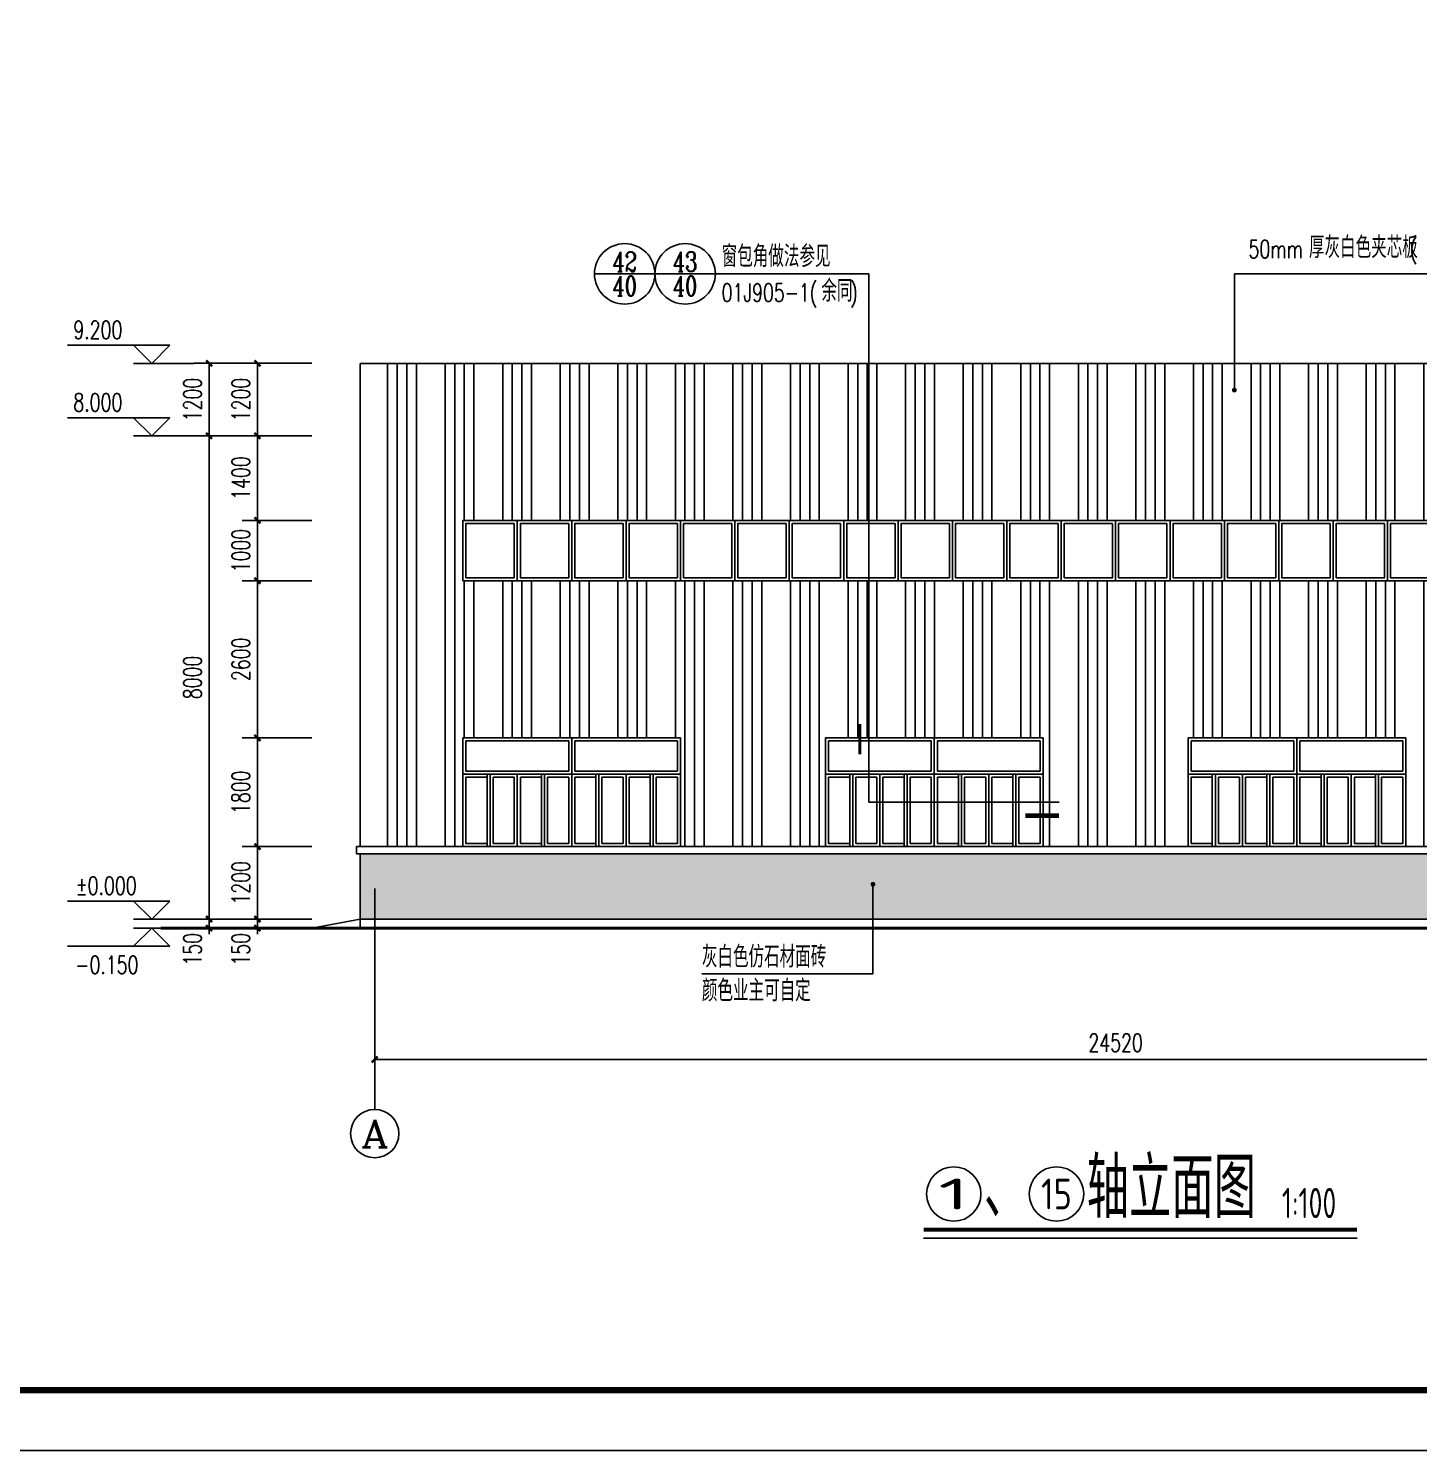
# Model space of a CAD drawing. Extents: x -17471 to 313636, y -71590 to 757901.
# Drawn here: x 6441 to 29442, y 214770 to 238310 of the extents above; entities that cross this region are included whole.
import ezdxf
from ezdxf.enums import TextEntityAlignment as Align

# ---------------------------------------------------------------- set-up
doc = ezdxf.new("R2010")
doc.units = 0
doc.header["$LTSCALE"] = 1000
doc.header["$MEASUREMENT"] = 0
for name, color, linetype in [('AXIS', 3, 'Continuous'), ('AXIS_TEXT', 7, 'Continuous'), ('DIM_ELEV', 3, 'Continuous'), ('DIM_IDEN', 3, 'Continuous'), ('DIM_LEAD', 3, 'Continuous'), ('DIM_SYMB', 3, 'Continuous'), ('DOTE', 1, 'Continuous'), ('PUB_DIM', 3, 'Continuous'), ('PUB_TEXT', 7, 'Continuous'), ('PUB_TITLE', 4, 'Continuous'), ('窗立面', 4, 'Continuous')]:
    doc.layers.add(name, color=color, linetype=linetype)
doc.styles.add('_TCH_AXIS', font='COMPLEX', dxfattribs={"bigfont": 'GBCBIG'})
doc.styles.add('_TCH_DIM', font='SIMPLEX', dxfattribs={"bigfont": 'GBCBIG'})
doc.styles.add('_TCH_DIM_T3', font='SIMPLEX', dxfattribs={"width": 0.705882, "bigfont": 'GBCBIG'})
doc.styles.add('_TCH_LABEL', font='COMPLEX', dxfattribs={"bigfont": 'GBCBIG'})
doc.styles.add('COMPLEX', font='COMPLEX')
doc.styles.add('TSSD_REIN', font='Tssdeng.shx', dxfattribs={"width": 0.7, "bigfont": 'hztxt.shx'})
doc.dimstyles.new('_TCH_ARCH&&100', dxfattribs={"dimtxt": 297.5, "dimasz": 100, "dimexe": 250, "dimexo": 300, "dimgap": 126.25, "dimtad": 1, "dimdec": 0, "dimzin": 0, "dimdsep": 46, "dimtxsty": '_TCH_DIM_T3', "dimblk": 'ARCHTICK', "dimcen": 0.09, "dimclrt": 7, "dimazin": 2, "dimtfac": 1, "dimtdec": 0, "dimtix": 1, "dimtmove": 2, "dimatfit": 3, "dimfxl": 0, "dimtolj": 1, "dimtzin": 0, "dimarcsym": 0})

# ---------------------------------------------------------------- blocks, each defined once
blk = doc.blocks.new('_ArchTick')
at = {"color": 0, "linetype": 'ByBlock', "const_width": 0.4}
blk.add_lwpolyline([(-0.5, -0.5), (0.5, 0.5)], dxfattribs=at)
blk = doc.blocks.new('*D1945')
at = {"layer": 'Defpoints', "color": 0, "transparency": 16777216}
for p in [(10230, 223567), (11430, 223567), (11430, 223417)]:
    blk.add_point(p, dxfattribs=at)
at = {"layer": 'PUB_DIM', "color": 0, "lineweight": -2, "transparency": 16777216}
for p, q in [((10230, 223567), (10230, 223667)), ((11130, 223567), (9980, 223567)), ((11130, 223417), (9980, 223417)), ((10230, 223417), (10230, 223567)), ((10230, 223417), (10230, 223317))]:
    blk.add_line(p, q, dxfattribs=at)
at = {"layer": 'PUB_DIM', "color": 0, "lineweight": -2, "transparency": 16777216, "xscale": 100, "yscale": 100, "zscale": 100}
for p, rotation in [((10230, 223567), 270), ((10230, 223417), 90)]:
    blk.add_blockref('_ArchTick', p, dxfattribs=dict(at, rotation=rotation))
at = {"layer": 'PUB_DIM', "color": 7, "transparency": 16777216, "insert": (9955, 223067), "char_height": 297.5, "attachment_point": 5, "rotation": 90, "style": '_TCH_DIM_T3'}
blk.add_mtext('\\A1;150', dxfattribs=at)
blk = doc.blocks.new('*D1946')
at = {"layer": 'Defpoints', "color": 0, "transparency": 16777216}
for p in [(10230, 224767), (11430, 224767), (11430, 223567)]:
    blk.add_point(p, dxfattribs=at)
at = {"layer": 'PUB_DIM', "color": 0, "lineweight": -2, "transparency": 16777216}
for p, q in [((11130, 224767), (9980, 224767)), ((10230, 223567), (10230, 224767)), ((11130, 223567), (9980, 223567))]:
    blk.add_line(p, q, dxfattribs=at)
at = {"layer": 'PUB_DIM', "color": 0, "lineweight": -2, "transparency": 16777216, "xscale": 100, "yscale": 100, "zscale": 100}
for p, rotation in [((10230, 224767), 90), ((10230, 223567), 270)]:
    blk.add_blockref('_ArchTick', p, dxfattribs=dict(at, rotation=rotation))
at = {"layer": 'PUB_DIM', "color": 7, "transparency": 16777216, "insert": (9955, 224167), "char_height": 297.5, "attachment_point": 5, "rotation": 90, "style": '_TCH_DIM_T3'}
blk.add_mtext('\\A1;1200', dxfattribs=at)
blk = doc.blocks.new('*D1947')
at = {"layer": 'Defpoints', "color": 0, "transparency": 16777216}
for p in [(10230, 226567), (11430, 226567), (11430, 224767)]:
    blk.add_point(p, dxfattribs=at)
at = {"layer": 'PUB_DIM', "color": 0, "lineweight": -2, "transparency": 16777216}
for p, q in [((11130, 226567), (9980, 226567)), ((10230, 224767), (10230, 226567)), ((11130, 224767), (9980, 224767))]:
    blk.add_line(p, q, dxfattribs=at)
at = {"layer": 'PUB_DIM', "color": 0, "lineweight": -2, "transparency": 16777216, "xscale": 100, "yscale": 100, "zscale": 100}
for p, rotation in [((10230, 226567), 90), ((10230, 224767), 270)]:
    blk.add_blockref('_ArchTick', p, dxfattribs=dict(at, rotation=rotation))
at = {"layer": 'PUB_DIM', "color": 7, "transparency": 16777216, "insert": (9955, 225667), "char_height": 297.5, "attachment_point": 5, "rotation": 90, "style": '_TCH_DIM_T3'}
blk.add_mtext('\\A1;1800', dxfattribs=at)
blk = doc.blocks.new('*D1948')
at = {"layer": 'Defpoints', "color": 0, "transparency": 16777216}
for p in [(10230, 229167), (11430, 229167), (11430, 226567)]:
    blk.add_point(p, dxfattribs=at)
at = {"layer": 'PUB_DIM', "color": 0, "lineweight": -2, "transparency": 16777216}
for p, q in [((11130, 229167), (9980, 229167)), ((10230, 226567), (10230, 229167)), ((11130, 226567), (9980, 226567))]:
    blk.add_line(p, q, dxfattribs=at)
at = {"layer": 'PUB_DIM', "color": 0, "lineweight": -2, "transparency": 16777216, "xscale": 100, "yscale": 100, "zscale": 100}
for p, rotation in [((10230, 229167), 90), ((10230, 226567), 270)]:
    blk.add_blockref('_ArchTick', p, dxfattribs=dict(at, rotation=rotation))
at = {"layer": 'PUB_DIM', "color": 7, "transparency": 16777216, "insert": (9955, 227867), "char_height": 297.5, "attachment_point": 5, "rotation": 90, "style": '_TCH_DIM_T3'}
blk.add_mtext('\\A1;2600', dxfattribs=at)
blk = doc.blocks.new('*D1949')
at = {"layer": 'Defpoints', "color": 0, "transparency": 16777216}
for p in [(10230, 230167), (11430, 230167), (11430, 229167)]:
    blk.add_point(p, dxfattribs=at)
at = {"layer": 'PUB_DIM', "color": 0, "lineweight": -2, "transparency": 16777216}
for p, q in [((11130, 230167), (9980, 230167)), ((10230, 229167), (10230, 230167)), ((11130, 229167), (9980, 229167))]:
    blk.add_line(p, q, dxfattribs=at)
at = {"layer": 'PUB_DIM', "color": 0, "lineweight": -2, "transparency": 16777216, "xscale": 100, "yscale": 100, "zscale": 100}
for p, rotation in [((10230, 230167), 90), ((10230, 229167), 270)]:
    blk.add_blockref('_ArchTick', p, dxfattribs=dict(at, rotation=rotation))
at = {"layer": 'PUB_DIM', "color": 7, "transparency": 16777216, "insert": (9955, 229667), "char_height": 297.5, "attachment_point": 5, "rotation": 90, "style": '_TCH_DIM_T3'}
blk.add_mtext('\\A1;1000', dxfattribs=at)
blk = doc.blocks.new('*D1950')
at = {"layer": 'Defpoints', "color": 0, "transparency": 16777216}
for p in [(10230, 231567), (11430, 231567), (11430, 230167)]:
    blk.add_point(p, dxfattribs=at)
at = {"layer": 'PUB_DIM', "color": 0, "lineweight": -2, "transparency": 16777216}
for p, q in [((11130, 231567), (9980, 231567)), ((10230, 230167), (10230, 231567)), ((11130, 230167), (9980, 230167))]:
    blk.add_line(p, q, dxfattribs=at)
at = {"layer": 'PUB_DIM', "color": 0, "lineweight": -2, "transparency": 16777216, "xscale": 100, "yscale": 100, "zscale": 100}
for p, rotation in [((10230, 231567), 90), ((10230, 230167), 270)]:
    blk.add_blockref('_ArchTick', p, dxfattribs=dict(at, rotation=rotation))
at = {"layer": 'PUB_DIM', "color": 7, "transparency": 16777216, "insert": (9955, 230867), "char_height": 297.5, "attachment_point": 5, "rotation": 90, "style": '_TCH_DIM_T3'}
blk.add_mtext('\\A1;1400', dxfattribs=at)
blk = doc.blocks.new('*D1951')
at = {"layer": 'Defpoints', "color": 0, "transparency": 16777216}
for p in [(10230, 232767), (11430, 232767), (11430, 231567)]:
    blk.add_point(p, dxfattribs=at)
at = {"layer": 'PUB_DIM', "color": 0, "lineweight": -2, "transparency": 16777216}
for p, q in [((11130, 232767), (9980, 232767)), ((10230, 231567), (10230, 232767)), ((11130, 231567), (9980, 231567))]:
    blk.add_line(p, q, dxfattribs=at)
at = {"layer": 'PUB_DIM', "color": 0, "lineweight": -2, "transparency": 16777216, "xscale": 100, "yscale": 100, "zscale": 100}
for p, rotation in [((10230, 232767), 90), ((10230, 231567), 270)]:
    blk.add_blockref('_ArchTick', p, dxfattribs=dict(at, rotation=rotation))
at = {"layer": 'PUB_DIM', "color": 7, "transparency": 16777216, "insert": (9955, 232167), "char_height": 297.5, "attachment_point": 5, "rotation": 90, "style": '_TCH_DIM_T3'}
blk.add_mtext('\\A1;1200', dxfattribs=at)
blk = doc.blocks.new('*D1952')
at = {"layer": 'Defpoints', "color": 0, "transparency": 16777216}
for p in [(9430, 223567), (11430, 223567), (11430, 223417)]:
    blk.add_point(p, dxfattribs=at)
at = {"layer": 'PUB_DIM', "color": 0, "lineweight": -2, "transparency": 16777216}
for p, q in [((9430, 223567), (9430, 223667)), ((11130, 223567), (9180, 223567)), ((11130, 223417), (9180, 223417)), ((9430, 223417), (9430, 223567)), ((9430, 223417), (9430, 223317))]:
    blk.add_line(p, q, dxfattribs=at)
at = {"layer": 'PUB_DIM', "color": 0, "lineweight": -2, "transparency": 16777216, "xscale": 100, "yscale": 100, "zscale": 100}
for p, rotation in [((9430, 223567), 270), ((9430, 223417), 90)]:
    blk.add_blockref('_ArchTick', p, dxfattribs=dict(at, rotation=rotation))
at = {"layer": 'PUB_DIM', "color": 7, "transparency": 16777216, "insert": (9155, 223067), "char_height": 297.5, "attachment_point": 5, "rotation": 90, "style": '_TCH_DIM_T3'}
blk.add_mtext('\\A1;150', dxfattribs=at)
blk = doc.blocks.new('*D1953')
at = {"layer": 'Defpoints', "color": 0, "transparency": 16777216}
for p in [(9430, 231567), (11430, 231567), (11430, 223567)]:
    blk.add_point(p, dxfattribs=at)
at = {"layer": 'PUB_DIM', "color": 0, "lineweight": -2, "transparency": 16777216}
for p, q in [((11130, 231567), (9180, 231567)), ((9430, 223567), (9430, 231567)), ((11130, 223567), (9180, 223567))]:
    blk.add_line(p, q, dxfattribs=at)
at = {"layer": 'PUB_DIM', "color": 0, "lineweight": -2, "transparency": 16777216, "xscale": 100, "yscale": 100, "zscale": 100}
for p, rotation in [((9430, 231567), 90), ((9430, 223567), 270)]:
    blk.add_blockref('_ArchTick', p, dxfattribs=dict(at, rotation=rotation))
at = {"layer": 'PUB_DIM', "color": 7, "transparency": 16777216, "insert": (9155, 227567), "char_height": 297.5, "attachment_point": 5, "rotation": 90, "style": '_TCH_DIM_T3'}
blk.add_mtext('\\A1;8000', dxfattribs=at)
blk = doc.blocks.new('*D1954')
at = {"layer": 'Defpoints', "color": 0, "transparency": 16777216}
for p in [(9430, 232767), (11430, 232767), (11430, 231567)]:
    blk.add_point(p, dxfattribs=at)
at = {"layer": 'PUB_DIM', "color": 0, "lineweight": -2, "transparency": 16777216}
for p, q in [((11130, 232767), (9180, 232767)), ((9430, 231567), (9430, 232767)), ((11130, 231567), (9180, 231567))]:
    blk.add_line(p, q, dxfattribs=at)
at = {"layer": 'PUB_DIM', "color": 0, "lineweight": -2, "transparency": 16777216, "xscale": 100, "yscale": 100, "zscale": 100}
for p, rotation in [((9430, 232767), 90), ((9430, 231567), 270)]:
    blk.add_blockref('_ArchTick', p, dxfattribs=dict(at, rotation=rotation))
at = {"layer": 'PUB_DIM', "color": 7, "transparency": 16777216, "insert": (9155, 232167), "char_height": 297.5, "attachment_point": 5, "rotation": 90, "style": '_TCH_DIM_T3'}
blk.add_mtext('\\A1;1200', dxfattribs=at)
blk = doc.blocks.new('*D1955')
at = {"layer": 'AXIS', "color": 0, "lineweight": -2, "transparency": 16777216}
for p, q in [((12170, 222817), (12170, 220995)), ((36690, 222817), (36690, 220995)), ((12170, 221245), (36690, 221245))]:
    blk.add_line(p, q, dxfattribs=at)
at = {"layer": 'Defpoints', "color": 0, "transparency": 16777216}
for p in [(12170, 223117), (36690, 223117), (36690, 221245)]:
    blk.add_point(p, dxfattribs=at)
at = {"layer": 'AXIS', "color": 0, "lineweight": -2, "transparency": 16777216, "xscale": 100, "yscale": 100, "zscale": 100, "rotation": 180}
blk.add_blockref('_ArchTick', (12170, 221245), dxfattribs=at)
at = {"layer": 'AXIS', "color": 0, "lineweight": -2, "transparency": 16777216, "xscale": 100, "yscale": 100, "zscale": 100}
blk.add_blockref('_ArchTick', (36690, 221245), dxfattribs=at)
at = {"layer": 'AXIS', "color": 7, "transparency": 16777216, "insert": (24430, 221520), "char_height": 297.5, "attachment_point": 5, "style": '_TCH_DIM_T3'}
blk.add_mtext('\\A1;24520', dxfattribs=at)
blk = doc.blocks.new('_AXISO')
blk.add_circle((0, 0), 0.5)
at = {"layer": 'AXIS_TEXT', "style": 'COMPLEX', "width": 1.041667}
blk.add_attdef('A', text='', height=0.56, dxfattribs=at).set_placement((-0.25, -0.28), (0.25, -0.28), align=Align.FIT)

msp = doc.modelspace()

# ---------------------------------------------------------------- hatches: boundary and pattern name
h = msp.add_hatch()
h.set_pattern_fill('ANSI34', color=254, scale=100, angle=45)
h.set_pattern_definition([(90, (0, -1000), (-952.5, 6e-14), []), (90, (158.75, -841.25), (-952.5, 6e-14), []), (90, (317.5, -682.5), (-952.5, 6e-14), []), (90, (476.25, -523.75), (-952.5, 6e-14), [])])
h.paths.add_polyline_path([(11930.2, 232766.6), (11930.2, 224766.6), (13630.2, 224766.6), (13630.2, 226566.6), (17230.2, 226566.6), (17230.2, 224766.6), (19630.2, 224766.6), (19630.2, 226566.6), (23230.2, 226566.6), (23230.2, 224766.6), (25630.2, 224766.6), (25630.2, 226566.6), (29230.2, 226566.6), (29230.2, 224766.6), (31630.2, 224766.6), (31630.2, 226566.6), (35230.2, 226566.6), (35230.2, 224766.6), (36930.2, 224766.6), (36930.2, 232766.6)])
h.paths.add_polyline_path([(22630.2, 230166.6), (23530.2, 230166.6), (24430.2, 230166.6), (25330.2, 230166.6), (26230.2, 230166.6), (27130.2, 230166.6), (28030.2, 230166.6), (28930.2, 230166.6), (29830.2, 230166.6), (30730.2, 230166.6), (31630.2, 230166.6), (32530.2, 230166.6), (33430.2, 230166.6), (34330.2, 230166.6), (35230.2, 230166.6), (35230.2, 229166.6), (34330.2, 229166.6), (33430.2, 229166.6), (32530.2, 229166.6), (31630.2, 229166.6), (30730.2, 229166.6), (29830.2, 229166.6), (28930.2, 229166.6), (28030.2, 229166.6), (27130.2, 229166.6), (26230.2, 229166.6), (25330.2, 229166.6), (24430.2, 229166.6), (23530.2, 229166.6), (22630.2, 229166.6), (21730.2, 229166.6), (20830.2, 229166.6), (19930.2, 229166.6), (19030.2, 229166.6), (18130.2, 229166.6), (17230.2, 229166.6), (16330.2, 229166.6), (15430.2, 229166.6), (14530.2, 229166.6), (13630.2, 229166.6), (13630.2, 230166.6), (14530.2, 230166.6), (15430.2, 230166.6), (16330.2, 230166.6), (17230.2, 230166.6), (18130.2, 230166.6), (19030.2, 230166.6), (19930.2, 230166.6), (20830.2, 230166.6), (21730.2, 230166.6)], flags=16)
h.paths.add_polyline_path([(22580.2, 230116.6), (22580.2, 229216.6), (21780.2, 229216.6), (21780.2, 230116.6)], flags=0)
h.paths.add_polyline_path([(22680.2, 230116.6), (23480.2, 230116.6), (23480.2, 229216.6), (22680.2, 229216.6)], flags=0)
h.paths.add_polyline_path([(21680.2, 230116.6), (21680.2, 229216.6), (20880.2, 229216.6), (20880.2, 230116.6)], flags=0)
h.paths.add_polyline_path([(23580.2, 230116.6), (24380.2, 230116.6), (24380.2, 229216.6), (23580.2, 229216.6)], flags=0)
h.paths.add_polyline_path([(20780.2, 230116.6), (20780.2, 229216.6), (19980.2, 229216.6), (19980.2, 230116.6)], flags=0)
h.paths.add_polyline_path([(24480.2, 230116.6), (25280.2, 230116.6), (25280.2, 229216.6), (24480.2, 229216.6)], flags=0)
h.paths.add_polyline_path([(19880.2, 230116.6), (19880.2, 229216.6), (19080.2, 229216.6), (19080.2, 230116.6)], flags=0)
h.paths.add_polyline_path([(25380.2, 230116.6), (26180.2, 230116.6), (26180.2, 229216.6), (25380.2, 229216.6)], flags=0)
h.paths.add_polyline_path([(18980.2, 230116.6), (18980.2, 229216.6), (18180.2, 229216.6), (18180.2, 230116.6)], flags=0)
h.paths.add_polyline_path([(26280.2, 230116.6), (27080.2, 230116.6), (27080.2, 229216.6), (26280.2, 229216.6)], flags=0)
h.paths.add_polyline_path([(18080.2, 230116.6), (18080.2, 229216.6), (17280.2, 229216.6), (17280.2, 230116.6)], flags=0)
h.paths.add_polyline_path([(27180.2, 230116.6), (27980.2, 230116.6), (27980.2, 229216.6), (27180.2, 229216.6)], flags=0)
h.paths.add_polyline_path([(17180.2, 230116.6), (17180.2, 229216.6), (16380.2, 229216.6), (16380.2, 230116.6)], flags=0)
h.paths.add_polyline_path([(28080.2, 230116.6), (28880.2, 230116.6), (28880.2, 229216.6), (28080.2, 229216.6)], flags=0)
h.paths.add_polyline_path([(16280.2, 230116.6), (16280.2, 229216.6), (15480.2, 229216.6), (15480.2, 230116.6)], flags=0)
h.paths.add_polyline_path([(28980.2, 230116.6), (29780.2, 230116.6), (29780.2, 229216.6), (28980.2, 229216.6)], flags=0)
h.paths.add_polyline_path([(15380.2, 230116.6), (15380.2, 229216.6), (14580.2, 229216.6), (14580.2, 230116.6)], flags=0)
h.paths.add_polyline_path([(29880.2, 230116.6), (30680.2, 230116.6), (30680.2, 229216.6), (29880.2, 229216.6)], flags=0)
h.paths.add_polyline_path([(14480.2, 230116.6), (14480.2, 229216.6), (13680.2, 229216.6), (13680.2, 230116.6)], flags=0)
h.paths.add_polyline_path([(30780.2, 230116.6), (31580.2, 230116.6), (31580.2, 229216.6), (30780.2, 229216.6)], flags=0)
h.paths.add_polyline_path([(31680.2, 230116.6), (32480.2, 230116.6), (32480.2, 229216.6), (31680.2, 229216.6)], flags=0)
h.paths.add_polyline_path([(32580.2, 230116.6), (33380.2, 230116.6), (33380.2, 229216.6), (32580.2, 229216.6)], flags=0)
h.paths.add_polyline_path([(33480.2, 230116.6), (34280.2, 230116.6), (34280.2, 229216.6), (33480.2, 229216.6)], flags=0)
h.paths.add_polyline_path([(34380.2, 230116.6), (35180.2, 230116.6), (35180.2, 229216.6), (34380.2, 229216.6)], flags=0)
h = msp.add_hatch()
h.set_pattern_fill('AR-B816', color=256, scale=100)
h.set_pattern_definition([(0, (0, -1000), (0, 121.3104), []), (90, (0, -1000), (-121.3104, 121.3104), [121.3104, -121.3104])])
h.paths.add_polyline_path([(36930.2, 223566.6), (36930.2, 224646.6), (11930.2, 224646.6), (11930.2, 223566.6)])

# ---------------------------------------------------------------- linework, layer by layer
for p, q in [((11930.2, 232766.6), (11930.2, 224766.6)), ((11930.2, 232766.6), (36930.2, 232766.6)), ((36990.2, 224766.6), (11870.2, 224766.6)), ((11870.2, 224646.6), (11870.2, 224766.6)), ((36990.2, 224646.6), (11870.2, 224646.6)), ((11930.2, 223566.6), (11930.2, 224646.6)), ((11130.2, 223416.6), (11930.2, 223566.6)), ((11930.2, 223416.6), (11930.2, 223566.6)), ((11930.2, 223566.6), (36930.2, 223566.6))]:
    msp.add_line(p, q)
at = {"const_width": 50}
msp.add_lwpolyline([(40102.7, 223416.6), (8627.9, 223416.6)], dxfattribs=at)
at = {"layer": 'AXIS'}
msp.add_line((12170.2, 223116.6), (12170.2, 220416.6), dxfattribs=at)
at = {"layer": 'DIM_ELEV'}
for p, q in [((8780.2, 233066.6), (7088.2, 233066.6)), ((8480.2, 232766.6), (8180.2, 233066.6)), ((8480.2, 232766.6), (8780.2, 233066.6)), ((9180.2, 232766.6), (8180.2, 232766.6)), ((8780.2, 231866.6), (7088.2, 231866.6)), ((8480.2, 231566.6), (8180.2, 231866.6)), ((8480.2, 231566.6), (8780.2, 231866.6)), ((9180.2, 231566.6), (8180.2, 231566.6)), ((8780.2, 223866.6), (7088.2, 223866.6)), ((8480.2, 223566.6), (8180.2, 223866.6)), ((8480.2, 223566.6), (8780.2, 223866.6)), ((9180.2, 223566.6), (8180.2, 223566.6)), ((8480.2, 223416.6), (8180.2, 223116.6)), ((9180.2, 223416.6), (8180.2, 223416.6)), ((8480.2, 223416.6), (8780.2, 223116.6)), ((8780.2, 223116.6), (7088.2, 223116.6))]:
    msp.add_line(p, q, dxfattribs=at)
at = {"layer": 'DIM_IDEN'}
for p, q in [((16806.7, 234247.7), (15806.7, 234247.7)), ((17806.7, 234247.7), (16806.7, 234247.7)), ((20347.6, 234247.7), (17806.7, 234247.7)), ((20347.6, 226295.1), (20347.6, 234247.7)), ((20347.6, 226295.1), (20347.6, 225505)), ((23493.6, 225505), (20347.6, 225505))]:
    msp.add_line(p, q, dxfattribs=at)
for points, const_width in [([(20197.6, 226295.1), (20197.6, 226795.1)], 50), ([(23493.6, 225280), (22936.5, 225280)], 75)]:
    msp.add_lwpolyline(points, dxfattribs=dict(at, const_width=const_width))
for centre in [(16306.7, 234247.7), (17306.7, 234247.7)]:
    msp.add_circle(centre, 500, dxfattribs=at)
at = {"layer": 'DIM_LEAD'}
for p, q in [((26394.7, 232324.1), (26394.7, 234247.7)), ((26394.7, 234247.7), (33452.7, 234247.7)), ((20414.4, 224143.3), (20414.4, 222660.5)), ((20414.4, 222660.5), (17584.2, 222660.5))]:
    msp.add_line(p, q, dxfattribs=at)
at = {"layer": 'DIM_LEAD', "const_width": 40}
for points in [[(26394.7, 232304.1, 1), (26394.7, 232344.1, 1)], [(20414.4, 224163.3, 1), (20414.4, 224123.3, 1)]]:
    msp.add_lwpolyline(points, format="xyb", close=True, dxfattribs=at)
at = {"layer": 'DIM_SYMB', "const_width": 70}
msp.add_lwpolyline([(21251.6, 218427.4), (28425, 218427.4)], dxfattribs=at)
at = {"layer": 'DIM_SYMB'}
msp.add_lwpolyline([(21251.6, 218287.4), (28425, 218287.4)], dxfattribs=at)
at = {"layer": 'DOTE'}
msp.add_line((12170.2, 222416.6), (12170.2, 224074.1), dxfattribs=at)
at = {"layer": 'PUB_TEXT'}
for centre in [(21751.6, 219017.4), (23451.6, 219017.4)]:
    msp.add_circle(centre, 450, dxfattribs=at)
at = {"layer": 'PUB_TITLE'}
msp.add_lwpolyline([(0, 214770.2), (126100, 214770.2), (126100, 274170.2), (0, 274170.2)], close=True, dxfattribs=at)
at = {"layer": 'PUB_TITLE', "const_width": 100}
msp.add_lwpolyline([(2500, 215770.2), (125100, 215770.2), (125100, 273170.2), (2500, 273170.2)], close=True, dxfattribs=at)
at = {"layer": '窗立面', "color": 4}
for p, q in [((15380.2, 226016.6), (15380.2, 226516.6)), ((15430.2, 224766.6), (15430.2, 226566.6)), ((15480.2, 226016.6), (15480.2, 226516.6)), ((21380.2, 226016.6), (21380.2, 226516.6)), ((21430.2, 224766.6), (21430.2, 226566.6)), ((21480.2, 226016.6), (21480.2, 226516.6)), ((27380.2, 226016.6), (27380.2, 226516.6)), ((27430.2, 224766.6), (27430.2, 226566.6)), ((27480.2, 226016.6), (27480.2, 226516.6)), ((15380.2, 226016.6), (13680.2, 226016.6)), ((17180.2, 226016.6), (15480.2, 226016.6)), ((21380.2, 226016.6), (19680.2, 226016.6)), ((23180.2, 226016.6), (21480.2, 226016.6)), ((27380.2, 226016.6), (25680.2, 226016.6)), ((29180.2, 226016.6), (27480.2, 226016.6)), ((17230.2, 225966.6), (13630.2, 225966.6)), ((14030.2, 225916.6), (13680.2, 225916.6)), ((14030.2, 224766.6), (14030.2, 225966.6)), ((14080.2, 224766.6), (14080.2, 225966.6)), ((14130.2, 224816.6), (14130.2, 225916.6)), ((14480.2, 225916.6), (14130.2, 225916.6)), ((14480.2, 224816.6), (14480.2, 225916.6)), ((14530.2, 224766.6), (14530.2, 225966.6)), ((14580.2, 224816.6), (14580.2, 225916.6)), ((14930.2, 225916.6), (14580.2, 225916.6)), ((14930.2, 224766.6), (14930.2, 225966.6)), ((14980.2, 224766.6), (14980.2, 225966.6)), ((15030.2, 224816.6), (15030.2, 225916.6)), ((15380.2, 225916.6), (15030.2, 225916.6)), ((15380.2, 224816.6), (15380.2, 225916.6)), ((15480.2, 224816.6), (15480.2, 225916.6)), ((15830.2, 225916.6), (15480.2, 225916.6)), ((15830.2, 224766.6), (15830.2, 225966.6)), ((15880.2, 224766.6), (15880.2, 225966.6)), ((15930.2, 224816.6), (15930.2, 225916.6)), ((16280.2, 225916.6), (15930.2, 225916.6)), ((16280.2, 224816.6), (16280.2, 225916.6)), ((16330.2, 224766.6), (16330.2, 225966.6)), ((16380.2, 224816.6), (16380.2, 225916.6)), ((16730.2, 225916.6), (16380.2, 225916.6)), ((16730.2, 224766.6), (16730.2, 225966.6)), ((16780.2, 224766.6), (16780.2, 225966.6)), ((16830.2, 224816.6), (16830.2, 225916.6)), ((17180.2, 225916.6), (16830.2, 225916.6)), ((23230.2, 225966.6), (19630.2, 225966.6)), ((20030.2, 225916.6), (19680.2, 225916.6)), ((20030.2, 224766.6), (20030.2, 225966.6)), ((20080.2, 224766.6), (20080.2, 225966.6)), ((20130.2, 224816.6), (20130.2, 225916.6)), ((20480.2, 225916.6), (20130.2, 225916.6)), ((20480.2, 224816.6), (20480.2, 225916.6)), ((20530.2, 224766.6), (20530.2, 225966.6)), ((20580.2, 224816.6), (20580.2, 225916.6)), ((20930.2, 225916.6), (20580.2, 225916.6)), ((20930.2, 224766.6), (20930.2, 225966.6)), ((20980.2, 224766.6), (20980.2, 225966.6)), ((21030.2, 224816.6), (21030.2, 225916.6)), ((21380.2, 225916.6), (21030.2, 225916.6)), ((21380.2, 224816.6), (21380.2, 225916.6)), ((21480.2, 224816.6), (21480.2, 225916.6)), ((21830.2, 225916.6), (21480.2, 225916.6)), ((21830.2, 224766.6), (21830.2, 225966.6)), ((21880.2, 224766.6), (21880.2, 225966.6)), ((21930.2, 224816.6), (21930.2, 225916.6)), ((22280.2, 225916.6), (21930.2, 225916.6)), ((22280.2, 224816.6), (22280.2, 225916.6)), ((22330.2, 224766.6), (22330.2, 225966.6)), ((22380.2, 224816.6), (22380.2, 225916.6)), ((22730.2, 225916.6), (22380.2, 225916.6)), ((22730.2, 224766.6), (22730.2, 225966.6)), ((22780.2, 224766.6), (22780.2, 225966.6)), ((22830.2, 224816.6), (22830.2, 225916.6)), ((23180.2, 225916.6), (22830.2, 225916.6)), ((29230.2, 225966.6), (25630.2, 225966.6)), ((26030.2, 225916.6), (25680.2, 225916.6)), ((26030.2, 224766.6), (26030.2, 225966.6)), ((26080.2, 224766.6), (26080.2, 225966.6)), ((26130.2, 224816.6), (26130.2, 225916.6)), ((26480.2, 225916.6), (26130.2, 225916.6)), ((26480.2, 224816.6), (26480.2, 225916.6)), ((26530.2, 224766.6), (26530.2, 225966.6)), ((26580.2, 224816.6), (26580.2, 225916.6)), ((26930.2, 225916.6), (26580.2, 225916.6)), ((26930.2, 224766.6), (26930.2, 225966.6)), ((26980.2, 224766.6), (26980.2, 225966.6)), ((27030.2, 224816.6), (27030.2, 225916.6)), ((27380.2, 225916.6), (27030.2, 225916.6)), ((27380.2, 224816.6), (27380.2, 225916.6)), ((27480.2, 224816.6), (27480.2, 225916.6)), ((27830.2, 225916.6), (27480.2, 225916.6)), ((27830.2, 224766.6), (27830.2, 225966.6)), ((27880.2, 224766.6), (27880.2, 225966.6)), ((27930.2, 224816.6), (27930.2, 225916.6)), ((28280.2, 225916.6), (27930.2, 225916.6)), ((28280.2, 224816.6), (28280.2, 225916.6)), ((28330.2, 224766.6), (28330.2, 225966.6)), ((28380.2, 224816.6), (28380.2, 225916.6)), ((28730.2, 225916.6), (28380.2, 225916.6)), ((28730.2, 224766.6), (28730.2, 225966.6)), ((28780.2, 224766.6), (28780.2, 225966.6)), ((28830.2, 224816.6), (28830.2, 225916.6)), ((29180.2, 225916.6), (28830.2, 225916.6))]:
    msp.add_line(p, q, dxfattribs=at)
at = {"layer": '窗立面'}
for points in [[(14530.2, 230166.6), (13630.2, 230166.6), (13630.2, 229166.6), (14530.2, 229166.6)], [(14480.2, 230116.6), (13680.2, 230116.6), (13680.2, 229216.6), (14480.2, 229216.6)], [(15430.2, 230166.6), (14530.2, 230166.6), (14530.2, 229166.6), (15430.2, 229166.6)], [(15380.2, 230116.6), (14580.2, 230116.6), (14580.2, 229216.6), (15380.2, 229216.6)], [(16330.2, 230166.6), (15430.2, 230166.6), (15430.2, 229166.6), (16330.2, 229166.6)], [(16280.2, 230116.6), (15480.2, 230116.6), (15480.2, 229216.6), (16280.2, 229216.6)], [(17230.2, 230166.6), (16330.2, 230166.6), (16330.2, 229166.6), (17230.2, 229166.6)], [(17180.2, 230116.6), (16380.2, 230116.6), (16380.2, 229216.6), (17180.2, 229216.6)], [(18130.2, 230166.6), (17230.2, 230166.6), (17230.2, 229166.6), (18130.2, 229166.6)], [(18080.2, 230116.6), (17280.2, 230116.6), (17280.2, 229216.6), (18080.2, 229216.6)], [(19030.2, 230166.6), (18130.2, 230166.6), (18130.2, 229166.6), (19030.2, 229166.6)], [(18980.2, 230116.6), (18180.2, 230116.6), (18180.2, 229216.6), (18980.2, 229216.6)], [(19930.2, 230166.6), (19030.2, 230166.6), (19030.2, 229166.6), (19930.2, 229166.6)], [(19880.2, 230116.6), (19080.2, 230116.6), (19080.2, 229216.6), (19880.2, 229216.6)], [(20830.2, 230166.6), (19930.2, 230166.6), (19930.2, 229166.6), (20830.2, 229166.6)], [(20780.2, 230116.6), (19980.2, 230116.6), (19980.2, 229216.6), (20780.2, 229216.6)], [(21730.2, 230166.6), (20830.2, 230166.6), (20830.2, 229166.6), (21730.2, 229166.6)], [(21680.2, 230116.6), (20880.2, 230116.6), (20880.2, 229216.6), (21680.2, 229216.6)], [(22630.2, 230166.6), (21730.2, 230166.6), (21730.2, 229166.6), (22630.2, 229166.6)], [(22580.2, 230116.6), (21780.2, 230116.6), (21780.2, 229216.6), (22580.2, 229216.6)], [(23530.2, 230166.6), (22630.2, 230166.6), (22630.2, 229166.6), (23530.2, 229166.6)], [(23480.2, 230116.6), (22680.2, 230116.6), (22680.2, 229216.6), (23480.2, 229216.6)], [(24430.2, 230166.6), (23530.2, 230166.6), (23530.2, 229166.6), (24430.2, 229166.6)], [(24380.2, 230116.6), (23580.2, 230116.6), (23580.2, 229216.6), (24380.2, 229216.6)], [(25330.2, 230166.6), (24430.2, 230166.6), (24430.2, 229166.6), (25330.2, 229166.6)], [(25280.2, 230116.6), (24480.2, 230116.6), (24480.2, 229216.6), (25280.2, 229216.6)], [(26230.2, 230166.6), (25330.2, 230166.6), (25330.2, 229166.6), (26230.2, 229166.6)], [(26180.2, 230116.6), (25380.2, 230116.6), (25380.2, 229216.6), (26180.2, 229216.6)], [(27130.2, 230166.6), (26230.2, 230166.6), (26230.2, 229166.6), (27130.2, 229166.6)], [(27080.2, 230116.6), (26280.2, 230116.6), (26280.2, 229216.6), (27080.2, 229216.6)], [(28030.2, 230166.6), (27130.2, 230166.6), (27130.2, 229166.6), (28030.2, 229166.6)], [(27980.2, 230116.6), (27180.2, 230116.6), (27180.2, 229216.6), (27980.2, 229216.6)], [(28930.2, 230166.6), (28030.2, 230166.6), (28030.2, 229166.6), (28930.2, 229166.6)], [(28880.2, 230116.6), (28080.2, 230116.6), (28080.2, 229216.6), (28880.2, 229216.6)], [(29830.2, 230166.6), (28930.2, 230166.6), (28930.2, 229166.6), (29830.2, 229166.6)], [(29780.2, 230116.6), (28980.2, 230116.6), (28980.2, 229216.6), (29780.2, 229216.6)]]:
    msp.add_lwpolyline(points, close=True, dxfattribs=at)
at = {"layer": '窗立面', "color": 4}
for points in [[(17230.2, 226566.6), (13630.2, 226566.6), (13630.2, 224766.6), (17230.2, 224766.6)], [(23230.2, 226566.6), (19630.2, 226566.6), (19630.2, 224766.6), (23230.2, 224766.6)], [(29230.2, 226566.6), (25630.2, 226566.6), (25630.2, 224766.6), (29230.2, 224766.6)]]:
    msp.add_lwpolyline(points, close=True, dxfattribs=at)
for points in [[(15380.2, 226516.6), (13680.2, 226516.6), (13680.2, 226016.6)], [(17180.2, 226016.6), (17180.2, 226516.6), (15480.2, 226516.6)], [(21380.2, 226516.6), (19680.2, 226516.6), (19680.2, 226016.6)], [(23180.2, 226016.6), (23180.2, 226516.6), (21480.2, 226516.6)], [(27380.2, 226516.6), (25680.2, 226516.6), (25680.2, 226016.6)], [(29180.2, 226016.6), (29180.2, 226516.6), (27480.2, 226516.6)], [(13680.2, 225916.6), (13680.2, 224816.6), (14030.2, 224816.6)], [(16830.2, 224816.6), (17180.2, 224816.6), (17180.2, 225916.6)], [(19680.2, 225916.6), (19680.2, 224816.6), (20030.2, 224816.6)], [(22830.2, 224816.6), (23180.2, 224816.6), (23180.2, 225916.6)], [(25680.2, 225916.6), (25680.2, 224816.6), (26030.2, 224816.6)], [(28830.2, 224816.6), (29180.2, 224816.6), (29180.2, 225916.6)], [(14130.2, 224816.6), (14480.2, 224816.6)], [(14580.2, 224816.6), (14930.2, 224816.6)], [(15030.2, 224816.6), (15380.2, 224816.6)], [(15480.2, 224816.6), (15830.2, 224816.6)], [(15930.2, 224816.6), (16280.2, 224816.6)], [(16380.2, 224816.6), (16730.2, 224816.6)], [(20130.2, 224816.6), (20480.2, 224816.6)], [(20580.2, 224816.6), (20930.2, 224816.6)], [(21030.2, 224816.6), (21380.2, 224816.6)], [(21480.2, 224816.6), (21830.2, 224816.6)], [(21930.2, 224816.6), (22280.2, 224816.6)], [(22380.2, 224816.6), (22730.2, 224816.6)], [(26130.2, 224816.6), (26480.2, 224816.6)], [(26580.2, 224816.6), (26930.2, 224816.6)], [(27030.2, 224816.6), (27380.2, 224816.6)], [(27480.2, 224816.6), (27830.2, 224816.6)], [(27930.2, 224816.6), (28280.2, 224816.6)], [(28380.2, 224816.6), (28730.2, 224816.6)]]:
    msp.add_lwpolyline(points, dxfattribs=at)

# ---------------------------------------------------------------- block references
at = {"layer": 'AXIS'}
ref = msp.add_blockref('_AXISO', (12170.2, 220016.6), dxfattribs=dict(at, xscale=800, yscale=800, zscale=800))
ref.add_attrib('A', 'A', dxfattribs={"layer": 'AXIS_TEXT', "height": 452.5, "style": '_TCH_AXIS', "width": 1.166667}).set_placement((11943.9, 219790.3), (12396.5, 219790.3), align=Align.FIT)

# ---------------------------------------------------------------- texts
at = {"layer": 'PUB_TEXT'}
for s, style, p in [('窗包角做法参见', '_TCH_LABEL', (17911.7, 234360.2)), ('厚灰白色夹芯板', '_TCH_DIM', (27629.2, 234508.6)), ('余同', '_TCH_LABEL', (19561.7, 233788.6)), ('灰白色仿石材面砖', '_TCH_DIM', (17584.2, 222765.5)), ('颜色业主可自定', '_TCH_DIM', (17584.2, 222205.5))]:
    msp.add_text(s, height=357.45, dxfattribs=dict(at, style=style)).set_placement(p)
for s, height, style, width, p in [('50mm', 297.5, '_TCH_DIM', 0.705882, (26629.2, 234508.6)), ('(', 297.5, '_TCH_DIM', 0.705882, (29297.3, 234508.6)), ('01J905-1(', 297.5, '_TCH_LABEL', 0.705882, (17911.7, 233788.6)), (')', 297.5, '_TCH_LABEL', 0.705882, (20038.3, 233788.6)), ('9.200', 297.5, '_TCH_DIM', 0.705882, (7184.2, 233171.6)), ('8.000', 297.5, '_TCH_DIM', 0.705882, (7184.2, 231971.6)), ('%%P0.000', 297.5, '_TCH_DIM', 0.705882, (7223.2, 223971.6)), ('-0.150', 297.5, '_TCH_DIM', 0.705882, (7217.2, 222661.6)), ('轴立面图', 1000, 'TSSD_REIN', 0.7, (23951.6, 218617.4)), ('、', 1000, 'TSSD_REIN', 0.7, (22251.6, 218617.4)), ('1:100', 500, 'TSSD_REIN', 0.7, (27180.8, 218617.4))]:
    msp.add_text(s, height=height, dxfattribs=dict(at, style=style, width=width)).set_placement(p)
for s, height, style, width, p, p2 in [('42', 321.99, '_TCH_LABEL', 0.75, (16105.5, 234288), (16508, 234288)), ('43', 321.99, '_TCH_LABEL', 0.75, (17105.5, 234288), (17508, 234288)), ('40', 321.99, '_TCH_LABEL', 0.75, (16105.5, 233885.5), (16508, 233885.5)), ('40', 321.99, '_TCH_LABEL', 0.75, (17105.5, 233885.5), (17508, 233885.5)), ('1', 509.1, 'TSSD_REIN', 7.428572, (21497.1, 218762.9), (22006.2, 218762.9)), ('15', 509.12, 'TSSD_REIN', 1.238095, (23197.1, 218762.9), (23706.2, 218762.9))]:
    msp.add_text(s, height=height, dxfattribs=dict(at, style=style, width=width)).set_placement(p, p2, align=Align.FIT)

# ---------------------------------------------------------------- dimensions: what is measured, and where the dimension line sits
at = {"layer": 'AXIS'}
dim = msp.add_aligned_dim(p1=(12170.2, 223116.6), p2=(36690.2, 223116.6), distance=-1871.2, dimstyle='_TCH_ARCH&&100', dxfattribs=at)
dim.commit()
dim.dimension.update_dxf_attribs({"geometry": '*D1955', "text_midpoint": (24430.2, 221520.4)})
at = {"layer": 'PUB_DIM'}
for p1, p2, distance, picture, middle in [((11430.2, 231566.6), (11430.2, 232766.6), 2000, '*D1954', (9155.2, 232166.6)), ((11430.2, 231566.6), (11430.2, 232766.6), 1200, '*D1951', (9955.2, 232166.6)), ((11430.2, 223566.6), (11430.2, 231566.6), 2000, '*D1953', (9155.2, 227566.6)), ((11430.2, 230166.6), (11430.2, 231566.6), 1200, '*D1950', (9955.2, 230866.6)), ((11430.2, 229166.6), (11430.2, 230166.6), 1200, '*D1949', (9955.2, 229666.6)), ((11430.2, 226566.6), (11430.2, 229166.6), 1200, '*D1948', (9955.2, 227866.6)), ((11430.2, 224766.6), (11430.2, 226566.6), 1200, '*D1947', (9955.2, 225666.6)), ((11430.2, 223566.6), (11430.2, 224766.6), 1200, '*D1946', (9955.2, 224166.6))]:
    dim = msp.add_aligned_dim(p1=p1, p2=p2, distance=distance, dimstyle='_TCH_ARCH&&100', dxfattribs=at)
    dim.commit()
    dim.dimension.update_dxf_attribs({"geometry": picture, "text_midpoint": middle})
for base, picture, middle in [((9430.2, 223566.6), '*D1952', (9155.2, 223066.6)), ((10230.2, 223566.6), '*D1945', (9955.2, 223066.6))]:
    dim = msp.add_linear_dim(base=base, p1=(11430.2, 223416.6), p2=(11430.2, 223566.6), angle=90, dimstyle='_TCH_ARCH&&100', dxfattribs=at)
    dim.commit()
    dim.dimension.update_dxf_attribs({"geometry": picture, "text_midpoint": middle, "dimtype": 129})

doc.saveas('drawing.dxf')
